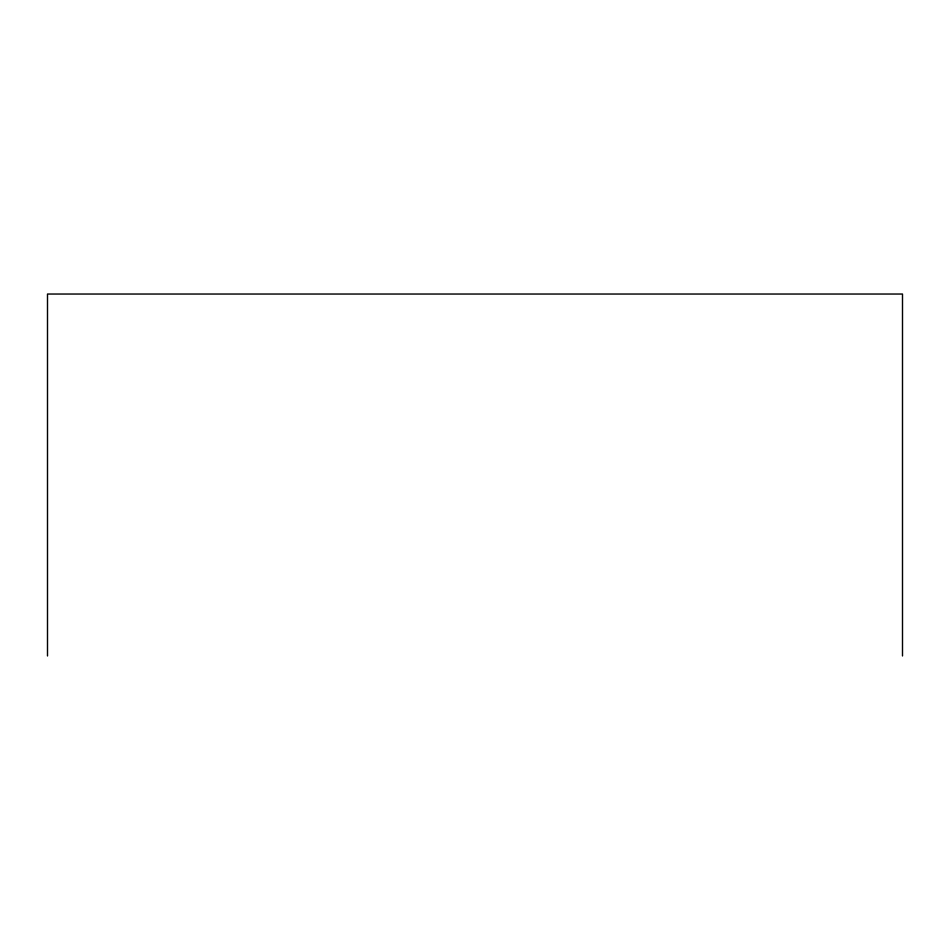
<?xml version="1.0" encoding="UTF-8"?>
<svg xmlns="http://www.w3.org/2000/svg" width="950" height="950" viewBox="0 0 950 950"><rect width="100%" height="100%" fill="white"/><g stroke="black" fill="none" stroke-linecap="round" stroke-linejoin="round"><path stroke-width="1.43" d="M902.5 655.963L902.5 294.037L47.5 294.037L47.5 655.963"/></g></svg>
